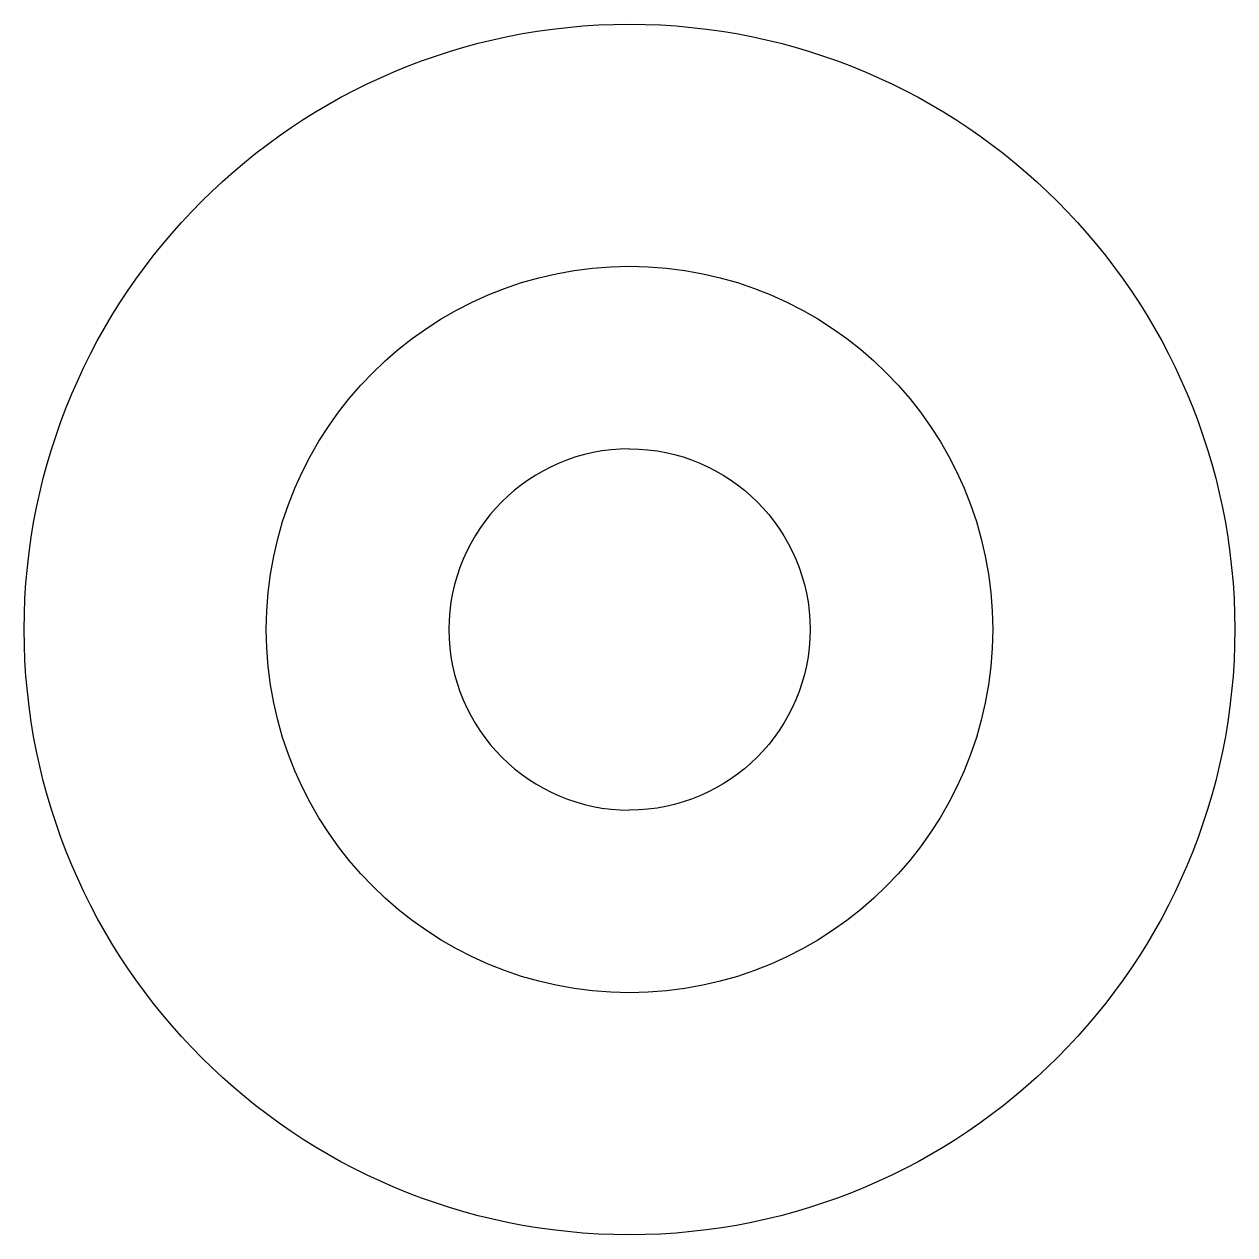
# Model space of a CAD drawing. Header units: metres. Extents: x 199 to 673, y -138586 to -138112.
import ezdxf

# ---------------------------------------------------------------- set-up
doc = ezdxf.new("R2010")
doc.units = ezdxf.units.M
doc.layers.add('DET1', color=1, linetype='Continuous')

msp = doc.modelspace()

# ---------------------------------------------------------------- linework, layer by layer
at = {"layer": 'DET1'}
for points in [[(436.19, -138278.19, 1), (436.19, -138419.66, -1)], [(436.19, -138278.19, -1), (436.19, -138419.66, 1)]]:
    msp.add_lwpolyline(points, format="xyb", dxfattribs=at)
for radius in [237.05, 142.23]:
    msp.add_circle((436.19, -138348.93), radius, dxfattribs=at)

doc.saveas('drawing.dxf')
